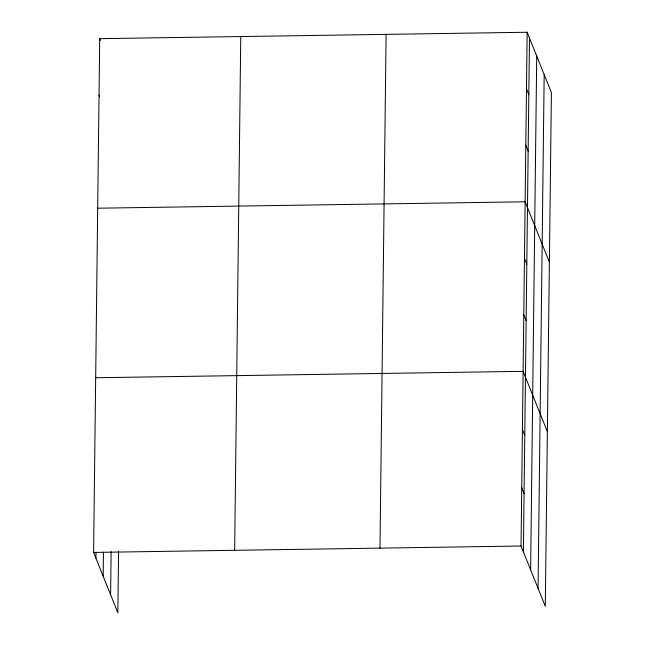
<?xml version="1.0" encoding="UTF-8"?>
<svg xmlns="http://www.w3.org/2000/svg" width="645" height="645" viewBox="0 0 645 645"><rect width="100%" height="100%" fill="white"/><g stroke="black" fill="none" stroke-linecap="round" stroke-linejoin="round"><path stroke-width="0.97" d="M118.575 551.515L117.85 612.75L93.598 552.426L99.709 38.668L527.15 32.25L551.402 92.574L545.291 606.332L521.039 546.009L527.15 32.25M95.944 558.264L96.016 552.241M103.176 576.243L103.458 552.152M110.617 594.771L111.134 551.604M234.651 550.306L240.762 36.547M379.986 548.129L386.097 34.37M523.385 551.854L529.497 38.087M530.617 569.833L536.729 56.067M538.059 588.353L544.178 74.594M97.693 208.206L525.135 201.788L549.387 262.112M95.678 377.744L523.119 371.335L547.371 431.658M93.598 552.426L521.039 546.009M526.481 88.76L528.827 94.605M525.804 145.278L528.158 151.115M524.466 258.306L526.812 264.144M523.788 314.816L526.135 320.662M522.426 429.562L524.772 435.399M521.732 487.781L524.079 493.627M99.709 38.668L100.378 40.337M99.04 95.178L99.709 96.847"/></g></svg>
